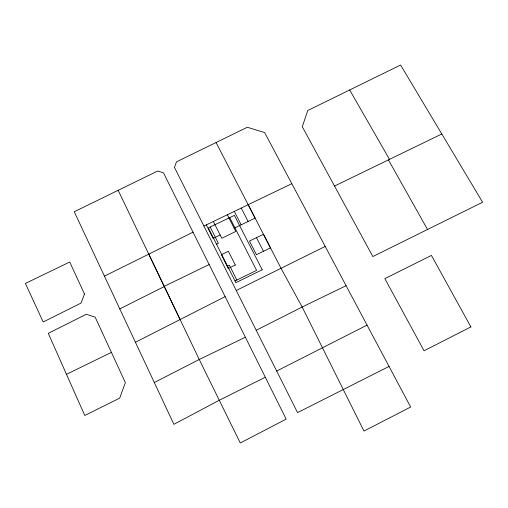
<?xml version="1.0" encoding="UTF-8"?>
<svg xmlns="http://www.w3.org/2000/svg" width="508" height="508" viewBox="0 0 508 508"><rect width="100%" height="100%" fill="white"/><g stroke="black" fill="none" stroke-linecap="round" stroke-linejoin="round"><path stroke-width="0.76" d="M154.305 382.511L74.251 211.753L157.69 171.018L163.468 172.828L265.297 377.215L219.145 400.348L173.895 424.313L154.305 382.511L199.244 359.486L245.364 337.236M135.42 342.278L225.146 296.634M276.689 371.05L367.055 325.126L410.661 407.041L363.963 431.057L302.152 307.035L281.083 268.395L248.19 204.711M389.065 366.427L297.567 412.617L256.216 330.27L302.152 307.035L346.088 285.693L367.055 325.126M119.761 308.896L164.306 286.531L199.244 359.486L240.265 442.982L286.163 419.138L265.297 377.215M346.088 285.693L325.203 246.424L236.252 290.468M104.438 276.149L193.027 232.175M427.52 229.495L482.6 202.241L400.59 65.018L307.74 110.522L302.311 126.759L372.834 256.553L427.52 229.495L388.43 159.887M235.007 280.949L256.603 270.345L229.73 217.621M325.203 246.424L264.611 132.55L247.301 127.267L176.498 161.842L174.466 167.386L256.216 330.27M227.527 266.071L229.381 265.17L236.861 280.041M66.465 374.301L48.279 333.343L86.335 314.262L95.167 317.151L125.362 382.613L119.666 398.158L84.773 415.449L66.465 374.301L111.404 352.387M334.531 186.061L441.808 133.979M209.163 264.541L164.198 286.353L148.774 254.146M220.148 234.988L213.125 238.385L206.337 224.873M234.163 228.219L255.099 218.103L216.052 142.519M216.522 244.183L218.364 243.288L210.185 227.038M203.918 226.041L291.814 183.68M349.669 89.973L389.509 159.372M241.243 208.077L248.133 221.469M256.464 237.674L263.468 251.282M234.283 211.423L241.154 224.841M227.317 214.776L235.814 231.458L221.793 238.239L213.341 221.501M118.167 190.309L180.111 319.551M84.48 294.018L81.083 303.047L43.18 321.983L25.4 283.432L69.729 262.014L84.48 294.018M470.891 326.923L424.053 350.774L384.842 278.625L431.432 255.416L470.891 326.923M262.217 269.767L235.871 282.67L208.344 227.921L234.391 215.373L262.217 269.767M235.312 265.017L228.244 268.459L221.342 254.73L228.39 251.308L235.312 265.017M270.478 247.866L256.445 254.705L249.466 241.071L263.455 234.277L270.478 247.866"/></g></svg>
